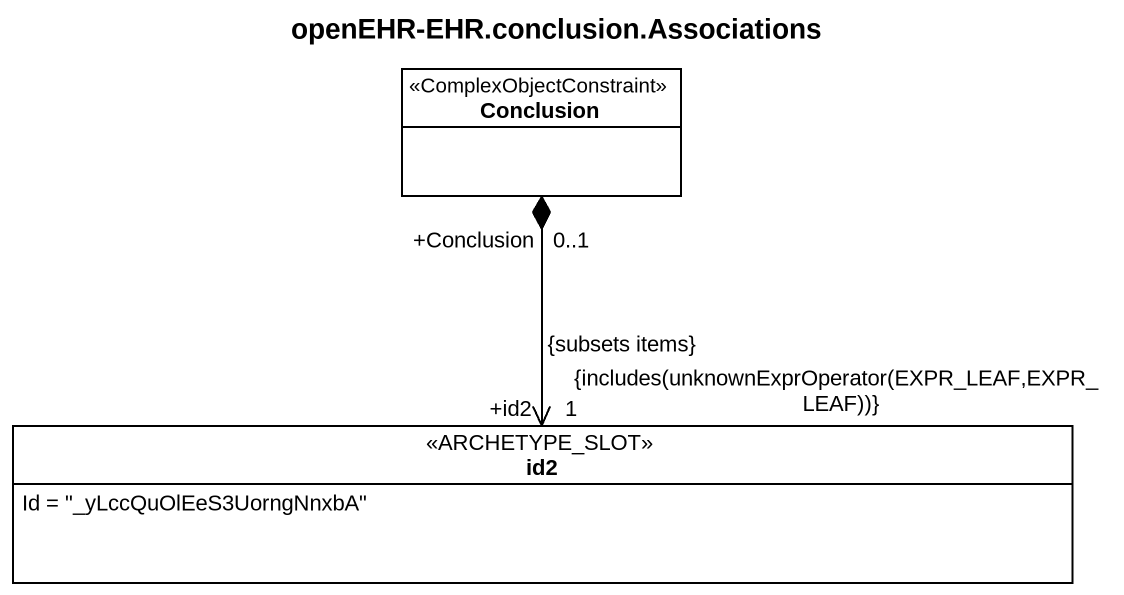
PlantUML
@startuml
title openEHR-EHR.conclusion.Associations
hide circle
hide empty members
class Conclusion <<ComplexObjectConstraint>>
class id2 <<ARCHETYPE_SLOT>> {
  Id = "_yLccQuOlEeS3UorngNnxbA"
}
Conclusion "+Conclusion\n0..1" *--> "+id2\n1\n{includes(unknownExprOperator(EXPR_LEAF,EXPR_LEAF))}\n{subsets items}" id2
@enduml
